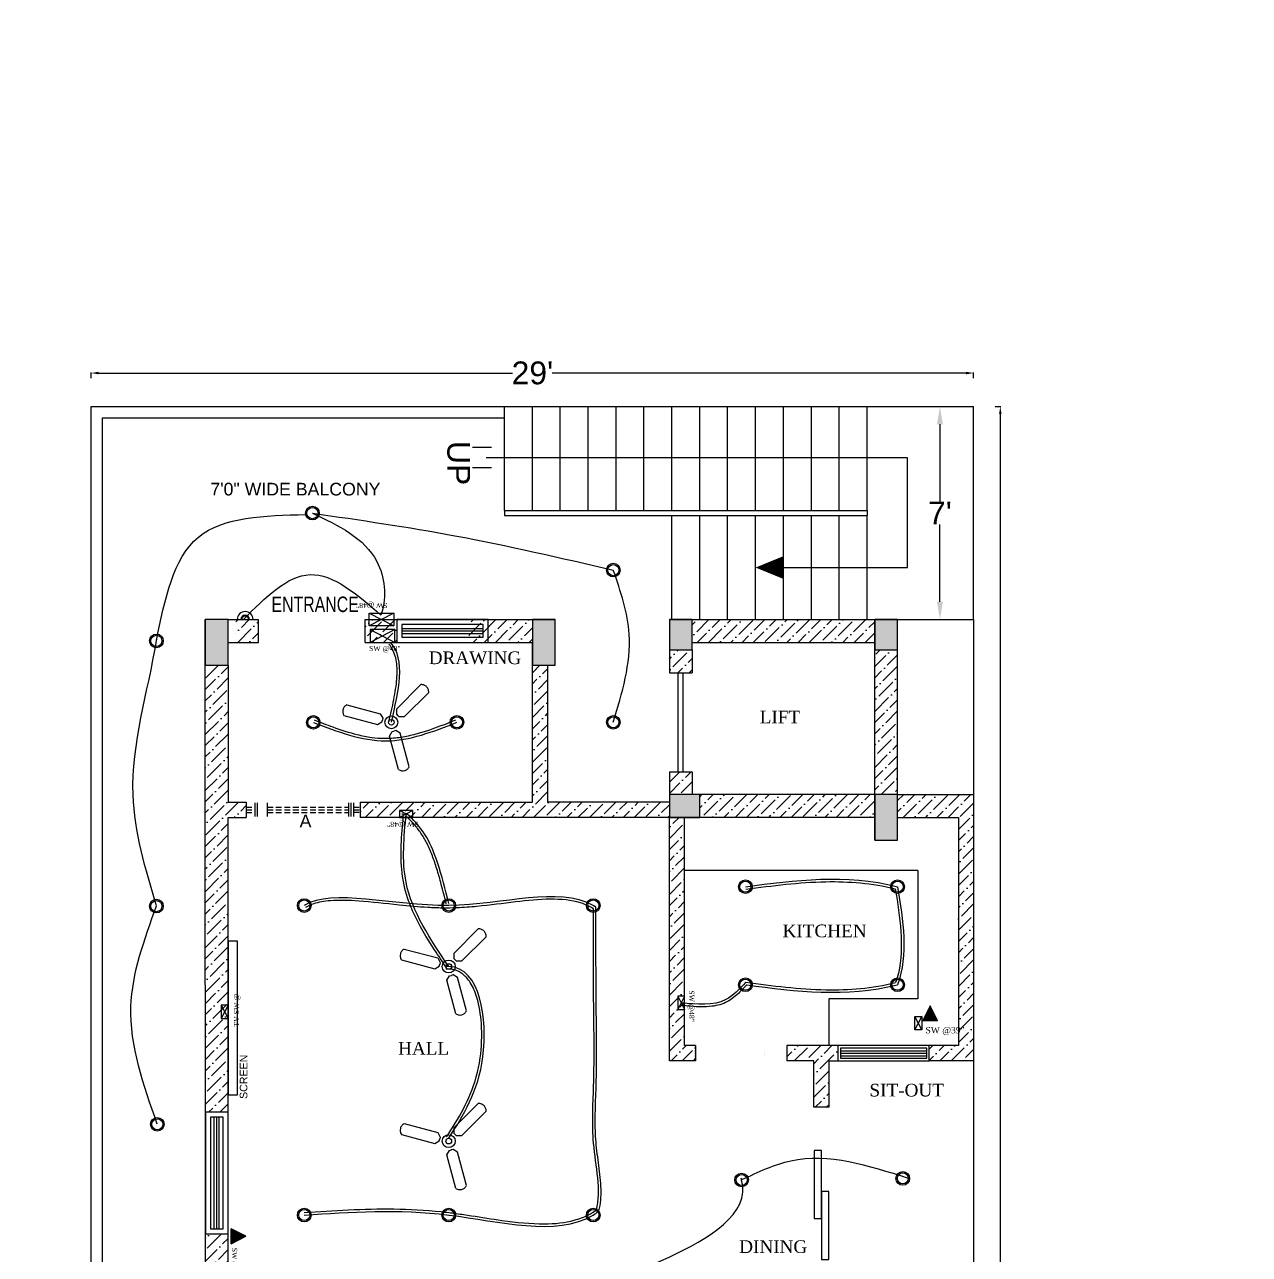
# Model space of a CAD drawing. Header units: inches. Extents: x 204954 to 440946, y -300749 to -143756.
# Drawn here: x 219263.4 to 219746.4, y -150533.5 to -150048.5 of the extents above; entities that cross this region are included whole.
import ezdxf

# ---------------------------------------------------------------- set-up
doc = ezdxf.new("R2010")
doc.units = ezdxf.units.IN
doc.header["$LTSCALE"] = 9
doc.header["$MEASUREMENT"] = 0
for name, pattern in [('ACAD_ISO02W100', [15, 12, -3]), ('ACAD_ISO07W100', [3, 0, -3]), ('HIDDEN', [0.375, 0.25, -0.125])]:
    doc.linetypes.add(name, pattern=pattern)
doc.layers.get('Defpoints').update_dxf_attribs({"lineweight": 0})
doc.layers.add('beam framing', color=91, linetype='Continuous')
doc.layers.add('ELECTRICAL', color=1, linetype='Continuous')
doc.layers.add('elec', color=1, linetype='Continuous', lineweight=15)
doc.layers.add('text', color=7, linetype='Continuous', lineweight=13)
doc.styles.add('hp-10', font='swisscl.ttf')
doc.styles.add('outer', font='arial.ttf', dxfattribs={"height": 24})
doc.styles.get("Standard").update_dxf_attribs({"font": 'arial.ttf'})
doc.dimstyles.get("Standard").update_dxf_attribs({"dimtxt": 0.18, "dimasz": 0.18, "dimexe": 0.18, "dimexo": 0.0625, "dimgap": 0.09, "dimtad": 0, "dimtih": 1, "dimtoh": 1, "dimdec": 4, "dimzin": 0, "dimdsep": 46, "dimtxsty": 'Standard', "dimcen": 0.09, "dimadec": 0, "dimazin": 0, "dimtfac": 1, "dimtdec": 4, "dimtofl": 0, "dimtmove": 0, "dimatfit": 3, "dimfxl": 1, "dimtolj": 1, "dimtzin": 0, "dimarcsym": 0})
pattern_1 = [(45, (-41741.4607, -126474.4424), (1.65728152, 6.0766989), [7.8125, -1.5625, 0, -1.5625])]
pattern_2 = [(45, (-41744.4426, -126474.4424), (1.65728152, 6.0766989), [7.8125, -1.5625, 0, -1.5625])]

# ---------------------------------------------------------------- blocks, each defined once
blk = doc.blocks.new('*D82')
at = {"color": 0, "lineweight": -2, "transparency": 16777216}
for p, q in [((219289.64, -150187.94), (219289.64, -150185.76)), ((219637.64, -150187.94), (219637.64, -150185.76))]:
    blk.add_line(p, q, dxfattribs=at)
at = {"color": 252, "lineweight": -2, "transparency": 16777216}
for p, q in [((219292.64, -150185.94), (219455.84, -150185.94)), ((219634.64, -150185.94), (219471.45, -150185.94))]:
    blk.add_line(p, q, dxfattribs=at)
at = {"color": 252, "transparency": 16777216}
for points in [[(219292.64, -150185.44), (219292.64, -150186.44), (219289.64, -150185.94)], [(219634.64, -150185.44), (219634.64, -150186.44), (219637.64, -150185.94)]]:
    blk.add_solid(points, dxfattribs=at)
at = {"layer": 'Defpoints', "color": 0, "transparency": 16777216}
for p in [(219637.64, -150185.94), (219289.64, -150199.13), (219637.64, -150199.13)]:
    blk.add_point(p, dxfattribs=at)
at = {"color": 0, "transparency": 16777216, "insert": (219463.64, -150185.94), "char_height": 9, "attachment_point": 5}
blk.add_mtext("\\A1;{\\C1;29'}", dxfattribs=at)
blk = doc.blocks.new('*D83')
at = {"color": 0, "lineweight": -2, "transparency": 16777216}
for p, q in [((219646.16, -150199.13), (219648.34, -150199.13)), ((219646.16, -150897.63), (219648.34, -150897.63))]:
    blk.add_line(p, q, dxfattribs=at)
at = {"color": 252, "lineweight": -2, "transparency": 16777216}
for p, q in [((219648.16, -150202.13), (219648.16, -150537.67)), ((219648.16, -150894.63), (219648.16, -150559.08))]:
    blk.add_line(p, q, dxfattribs=at)
at = {"color": 252, "transparency": 16777216}
for points in [[(219647.66, -150202.13), (219648.66, -150202.13), (219648.16, -150199.13)], [(219647.66, -150894.63), (219648.66, -150894.63), (219648.16, -150897.63)]]:
    blk.add_solid(points, dxfattribs=at)
at = {"layer": 'Defpoints', "color": 0, "transparency": 16777216}
for p in [(219637.64, -150199.13), (219637.64, -150897.63), (219648.16, -150897.63)]:
    blk.add_point(p, dxfattribs=at)
at = {"color": 0, "transparency": 16777216, "insert": (219648.16, -150548.38), "char_height": 9, "attachment_point": 5}
blk.add_mtext('\\A1;{\\C1;58\'-2{\\H1x;\\S1/2;}"}', dxfattribs=at)
blk = doc.blocks.new('*D81')
at = {"color": 0, "lineweight": -2, "transparency": 16777216}
for p, q in [((219623.92, -150199.13), (219624.53, -150199.13)), ((219623.92, -150283.13), (219624.53, -150283.13))]:
    blk.add_line(p, q, dxfattribs=at)
at = {"color": 252, "lineweight": -2, "transparency": 16777216}
for p, q in [((219624.35, -150206.13), (219624.35, -150236.54)), ((219624.35, -150276.13), (219624.35, -150245.72))]:
    blk.add_line(p, q, dxfattribs=at)
at = {"color": 252, "transparency": 16777216}
for points in [[(219623.19, -150206.13), (219625.52, -150206.13), (219624.35, -150199.13)], [(219623.19, -150276.13), (219625.52, -150276.13), (219624.35, -150283.13)]]:
    blk.add_solid(points, dxfattribs=at)
at = {"layer": 'Defpoints', "color": 0, "transparency": 16777216}
for p in [(219623.85, -150199.13), (219624.35, -150199.13), (219623.85, -150283.13)]:
    blk.add_point(p, dxfattribs=at)
at = {"color": 0, "transparency": 16777216, "insert": (219624.35, -150241.13), "char_height": 9, "attachment_point": 5}
blk.add_mtext("\\A1;{\\C1;7'}", dxfattribs=at)
blk = doc.blocks.new('Fan3')
at = {"layer": 'ELECTRICAL'}
for p, q in [((13.37, 17.04), (2.28, 5.95)), ((16.92, 13.49), (5.83, 2.4)), ((-20.14, 7.91), (-5, 3.85)), ((2.28, 5.95), (2.28, 3.62)), ((-21.44, 3.06), (-6.3, -1)), ((-6.3, -1), (-4.27, 0.17)), ((-5, 3.85), (-3.83, 1.83)), ((-4.27, 0.17), (-4.05, 1.02)), ((-3.83, 1.83), (-4.06, 0.97)), ((2.28, 3.62), (2.91, 2.99)), ((3.5, 2.4), (2.87, 3.03)), ((5.83, 2.4), (3.5, 2.4)), ((-0.84, -6.25), (0.33, -4.23)), ((0.33, -4.23), (1.19, -4)), ((1.99, -3.79), (1.14, -4.01)), ((4.01, -4.95), (1.99, -3.79)), ((8.07, -20.1), (4.01, -4.95)), ((3.22, -21.4), (-0.84, -6.25))]:
    blk.add_line(p, q, dxfattribs=at)
for radius in [2.92, 1.27]:
    blk.add_circle((0, 0), radius, dxfattribs=at)
for centre, radius, start, end in [((13.5, 13.34), 3.7, 68.4978, 91.9827), ((13.7, 13.85), 3.16, 45, 68.4978), ((13.73, 13.82), 3.16, 21.5022, 45), ((13.22, 13.62), 3.7, 358.0173, 21.5022), ((-18.84, 4.94), 3.16, 165, 188.4978), ((-18.83, 4.98), 3.16, 141.5022, 165), ((-18.4, 4.64), 3.7, 118.0173, 141.5022), ((-18.3, 5.02), 3.7, 188.4978, 211.9827), ((5.19, -18.26), 3.7, 238.0173, 261.5022), ((5.1, -18.8), 3.16, 261.5022, 285), ((5.14, -18.79), 3.16, 285, 308.4978), ((4.8, -18.36), 3.7, 308.4978, 331.9827)]:
    blk.add_arc(centre, radius, start, end, dxfattribs=at)

msp = doc.modelspace()

# ---------------------------------------------------------------- hatches: boundary and pattern name
for points in [[(219334.66, -150301.12759), (219343.66, -150301.12759), (219343.66, -150283.12759), (219334.66, -150283.12759)], [(219463.64186, -150301.12759), (219472.64186, -150301.12759), (219472.64186, -150283.12759), (219463.64186, -150283.12759)], [(219517.64186, -150295.12759), (219526.64186, -150295.12759), (219526.64186, -150283.12759), (219517.64186, -150283.12759)], [(219598.64186, -150295.12759), (219607.64186, -150295.12759), (219607.64186, -150283.12759), (219598.64186, -150283.12759)], [(219529.64186, -150361.12759), (219529.64186, -150352.12759), (219517.64186, -150352.12759), (219517.64186, -150361.12759)], [(219598.64186, -150370.12759), (219607.64186, -150370.12759), (219607.64186, -150352.12759), (219598.64186, -150352.12759)]]:
    msp.add_hatch(color=1).paths.add_polyline_path(points)
at = {"transparency": 33554457}
h = msp.add_hatch(dxfattribs=at)
h.set_pattern_fill('ANSI36', color=155, scale=25)
h.set_pattern_definition(pattern_1)
h.paths.add_polyline_path([(219355.64186, -150283.12759), (219346.64186, -150283.12759), (219346.64186, -150292.12759), (219355.64186, -150292.12759)])
h = msp.add_hatch(dxfattribs=at)
h.set_pattern_fill('ANSI36', color=155, scale=25)
h.set_pattern_definition(pattern_1)
h.paths.add_polyline_path([(219463.64186, -150283.12759), (219438.55394, -150283.12759), (219438.55394, -150292.12759), (219463.64186, -150292.12759)])
h.paths.add_polyline_path([(219469.64186, -150301.12759), (219463.64028, -150301.12759), (219463.64028, -150355.15827), (219395.75878, -150355.15827), (219395.76034, -150361.12759), (219476.60022, -150361.12759), (219476.60022, -150361.1171), (219516.23051, -150361.12759), (219517.64186, -150361.12759), (219517.64186, -150355.12759), (219469.64186, -150355.12759)])
h = msp.add_hatch(dxfattribs=at)
h.set_pattern_fill('ANSI36', color=155, scale=25)
h.set_pattern_definition(pattern_1)
h.paths.add_polyline_path([(219397.64186, -150287.62759), (219397.64186, -150292.12759), (219410.18227, -150292.12759), (219410.18227, -150283.12759), (219397.64186, -150283.12759)])
h = msp.add_hatch(dxfattribs=at)
h.set_pattern_fill('ANSI36', color=155, scale=25)
h.set_pattern_definition(pattern_1)
h.paths.add_polyline_path([(219526.64186, -150283.12759), (219526.64186, -150292.12759), (219598.64186, -150292.12759), (219598.64186, -150283.12759)])
h.paths.add_polyline_path([(219598.64186, -150352.12759), (219607.64186, -150352.12759), (219607.64186, -150295.12759), (219598.64186, -150295.12759)])
h = msp.add_hatch(dxfattribs=at)
h.set_pattern_fill('ANSI36', color=155, scale=25)
h.set_pattern_definition(pattern_1)
h.paths.add_polyline_path([(219517.64186, -150304.12759), (219526.64186, -150304.12759), (219526.64186, -150295.12759), (219517.64186, -150295.12759)])
h.paths.add_polyline_path([(219526.64186, -150343.12759), (219517.64186, -150343.12759), (219517.64186, -150352.12759), (219526.64186, -150352.12759)])
h = msp.add_hatch(dxfattribs=at)
h.set_pattern_fill('ANSI36', color=155, scale=25)
h.set_pattern_definition(pattern_2)
h.paths.add_polyline_path([(219343.66, -150301.12759), (219334.66, -150301.12759), (219334.66, -150310.12759), (219334.66927, -150477.37987), (219343.6743, -150477.37987), (219343.67438, -150470.55655), (219343.67337, -150470.55655), (219343.67337, -150409.92029), (219343.67574, -150361.15827), (219350.77849, -150361.15827), (219350.77692, -150355.15827), (219343.67417, -150355.15827)])
h = msp.add_hatch(dxfattribs=at)
h.set_pattern_fill('ANSI36', color=155, scale=25)
h.set_pattern_definition(pattern_1)
h.paths.add_polyline_path([(219529.64186, -150352.12759), (219529.64186, -150361.12759), (219598.64186, -150361.12759), (219598.64186, -150352.12759)])
h.paths.add_polyline_path([(219631.64186, -150361.12759), (219631.64186, -150451.12759), (219620.14902, -150451.12759), (219620.14902, -150457.12759), (219637.64186, -150457.12759), (219637.64186, -150352.12759), (219607.64186, -150352.12759), (219607.64186, -150361.12759)])
h = msp.add_hatch(dxfattribs=at)
h.set_pattern_fill('ANSI36', color=155, scale=25)
h.set_pattern_definition(pattern_1)
h.paths.add_polyline_path([(219523.64186, -150361.12759), (219517.64186, -150361.12759), (219517.64186, -150451.12759), (219523.64186, -150451.12759)])
at = {"linetype": 'ACAD_ISO02W100'}
h = msp.add_hatch(dxfattribs=at)
h.set_pattern_fill('ANSI31', color=1, scale=1.94706, style=0)
h.set_pattern_definition([(45, (219617.55556, -150441.34755), (-0.1720974, 0.1720974), [])])
h.paths.add_polyline_path([(219623.39674, -150441.34755), (219620.47615, -150435.50637), (219617.55556, -150441.34755)])
at = {"transparency": 33554457}
h = msp.add_hatch(dxfattribs=at)
h.set_pattern_fill('ANSI36', color=155, scale=25)
h.set_pattern_definition(pattern_1)
h.paths.add_polyline_path([(219528.0257, -150451.12759), (219517.64186, -150451.12759), (219517.64186, -150457.12759), (219528.0257, -150457.12759)])
h = msp.add_hatch(dxfattribs=at)
h.set_pattern_fill('ANSI36', color=155, scale=25)
h.set_pattern_definition(pattern_1)
h.paths.add_polyline_path([(219580.64186, -150457.12759), (219584.14902, -150457.12759), (219584.14902, -150451.12759), (219564.0257, -150451.12759), (219564.0257, -150457.12759), (219574.64186, -150457.12759), (219574.64186, -150475.43401), (219580.64186, -150475.43401)])
h = msp.add_hatch(dxfattribs=at)
h.set_pattern_fill('ANSI36', color=155, scale=25)
h.set_pattern_definition(pattern_2)
h.paths.add_polyline_path([(219343.6737, -150525.37987), (219334.67194, -150525.37987), (219334.67337, -150551.32941), (219343.67337, -150551.32941)])
at = {"linetype": 'ACAD_ISO02W100'}
h = msp.add_hatch(dxfattribs=at)
h.set_pattern_fill('ANSI31', color=1, scale=1.94706, angle=270, style=0)
h.set_pattern_definition([(315, (219344.83446, -150523.38043), (0.1720974, 0.1720974), [])])
h.paths.add_polyline_path([(219344.83446, -150529.22161), (219350.67564, -150526.30102), (219344.83446, -150523.38043)])

# ---------------------------------------------------------------- linework, layer by layer
at = {"color": 251}
for p, q in [((219289.64186, -150199.12759), (219637.64186, -150199.12759)), ((219289.64186, -150897.62759), (219289.64186, -150199.12759)), ((219637.64186, -150283.12759), (219637.64186, -150199.12759)), ((219294.14186, -150203.62759), (219452.64186, -150203.62759)), ((219294.14186, -150551.32941), (219294.14186, -150203.62759)), ((219334.66, -150310.12759), (219334.66, -150283.12759)), ((219343.66, -150283.12759), (219355.64186, -150283.12798)), ((219355.64186, -150292.12759), (219355.64186, -150283.12759)), ((219397.64186, -150283.12759), (219472.64186, -150283.12759)), ((219397.64186, -150292.12759), (219397.64186, -150283.12759)), ((219517.64186, -150283.12759), (219637.64186, -150283.12759)), ((219598.64186, -150370.12759), (219598.64186, -150283.12759)), ((219607.64186, -150370.12759), (219607.64186, -150283.12759)), ((219637.64186, -150283.12759), (219637.64186, -150897.62759)), ((219343.66, -150292.12759), (219355.64186, -150292.12759)), ((219397.64186, -150292.12759), (219463.64186, -150292.12759)), ((219463.64028, -150355.15827), (219463.64028, -150292.12759)), ((219526.64186, -150292.12759), (219598.64186, -150292.12759)), ((219517.64186, -150295.12759), (219517.64186, -150304.12759)), ((219526.64186, -150295.12759), (219526.64186, -150304.12759)), ((219343.66, -150301.12759), (219343.67417, -150355.15827)), ((219469.64186, -150301.12759), (219469.64186, -150355.12759)), ((219517.64186, -150304.12759), (219526.64186, -150304.12759)), ((219334.67337, -150551.32941), (219334.66, -150310.12759)), ((219517.64186, -150343.12759), (219517.64186, -150352.12759)), ((219517.64186, -150343.12759), (219526.64186, -150343.12759)), ((219526.64186, -150343.12759), (219526.64186, -150352.12759)), ((219343.67417, -150355.15827), (219350.77692, -150355.15827)), ((219350.77692, -150355.15641), (219350.77849, -150361.15827)), ((219395.75877, -150355.1454), (219395.76034, -150361.12759)), ((219395.75878, -150355.15827), (219463.64028, -150355.15827)), ((219517.64186, -150355.12759), (219469.64186, -150355.12759)), ((219598.64186, -150352.12759), (219517.64186, -150352.12759)), ((219607.64186, -150352.12759), (219637.64186, -150352.12759)), ((219343.67336, -150552.62759), (219343.67574, -150361.15827)), ((219343.67574, -150361.15827), (219350.77849, -150361.15827)), ((219517.64186, -150361.12759), (219395.76034, -150361.12759)), ((219598.64186, -150361.12759), (219517.64186, -150361.12759)), ((219517.64186, -150457.12759), (219517.64186, -150361.12759)), ((219517.64186, -150361.15827), (219519.52287, -150361.15827)), ((219523.64186, -150451.12759), (219523.64186, -150361.12759)), ((219607.64186, -150361.12759), (219631.64186, -150361.12759)), ((219631.64186, -150361.12759), (219631.64186, -150451.12759)), ((219615.64186, -150382.12759), (219523.64186, -150382.12759)), ((219615.64186, -150382.12759), (219615.64186, -150432.72997)), ((219615.64186, -150432.72997), (219580.47751, -150432.72997)), ((219580.47751, -150432.72997), (219580.47751, -150451.12759)), ((219528.0257, -150451.12759), (219523.64186, -150451.12759)), ((219528.0257, -150451.12759), (219528.0257, -150457.12759)), ((219584.14902, -150451.12759), (219564.0257, -150451.12759)), ((219564.0257, -150451.12759), (219564.0257, -150457.12759)), ((219631.64186, -150451.12759), (219620.14902, -150451.12759)), ((219528.0257, -150457.12759), (219517.64186, -150457.12759)), ((219574.64186, -150457.12759), (219564.0257, -150457.12759)), ((219574.64186, -150475.43401), (219574.64186, -150457.12759)), ((219580.64186, -150475.43401), (219580.64186, -150457.12759)), ((219580.64186, -150457.12759), (219584.14902, -150457.12759)), ((219637.64186, -150457.12759), (219620.14902, -150457.12759)), ((219580.64186, -150475.43401), (219574.64186, -150475.43401))]:
    msp.add_line(p, q, dxfattribs=at)
at = {"color": 43}
for p, q in [((219452.64186, -150240.12759), (219452.64186, -150199.12759)), ((219463.64186, -150240.12759), (219463.64186, -150199.12759)), ((219474.64186, -150240.12759), (219474.64186, -150199.12759)), ((219485.64186, -150240.12759), (219485.64186, -150199.12759)), ((219496.64186, -150240.12759), (219496.64186, -150199.12759)), ((219507.64186, -150240.12759), (219507.64186, -150199.12759)), ((219518.64186, -150240.12759), (219518.64186, -150199.12759)), ((219529.64186, -150240.12759), (219529.64186, -150199.12759)), ((219540.64186, -150240.12759), (219540.64186, -150199.12759)), ((219551.64186, -150240.12759), (219551.64186, -150199.12759)), ((219562.64186, -150240.12759), (219562.64186, -150199.12759)), ((219573.64186, -150240.12759), (219573.64186, -150199.12759)), ((219584.64186, -150240.12759), (219584.64186, -150199.12759)), ((219595.64186, -150240.12759), (219595.64186, -150199.12759)), ((219452.64186, -150240.12759), (219595.64186, -150240.12759)), ((219452.64186, -150240.12759), (219452.64186, -150242.12759)), ((219595.64186, -150240.12759), (219595.64186, -150242.12759)), ((219452.64186, -150242.12759), (219595.64186, -150242.12759)), ((219518.64186, -150283.12759), (219518.64186, -150242.12759)), ((219529.64186, -150283.12759), (219529.64186, -150242.12759)), ((219540.64186, -150283.12759), (219540.64186, -150242.12759)), ((219551.64186, -150283.12759), (219551.64186, -150242.12759)), ((219562.64186, -150283.12759), (219562.64186, -150242.12759)), ((219573.64186, -150283.12759), (219573.64186, -150242.12759)), ((219584.64186, -150283.12759), (219584.64186, -150242.12759)), ((219595.64186, -150283.12759), (219595.64186, -150242.12759))]:
    msp.add_line(p, q, dxfattribs=at)
at = {"color": 32}
for p, q in [((219447.57644, -150215.3114), (219440.07081, -150215.3114)), ((219447.57644, -150223.30392), (219440.07081, -150223.30392))]:
    msp.add_line(p, q, dxfattribs=at)
at = {"color": 1}
for p, q in [((219345.07472, -150283.12701), (219355.20219, -150283.12895)), ((219409.03354, -150280.59232), (219399.26815, -150285.66286)), ((219399.26815, -150280.59232), (219409.03354, -150285.66286)), ((219399.64609, -150287.05706), (219409.41148, -150292.12759)), ((219409.41148, -150287.05706), (219399.64609, -150292.12759)), ((219416.47751, -150361.12759), (219411.24241, -150358.41871)), ((219416.47751, -150358.41871), (219411.24241, -150361.12759)), ((219523.68639, -150431.64523), (219520.97751, -150436.88033)), ((219520.97751, -150431.64523), (219523.68639, -150436.88033)), ((219343.67337, -150435.14523), (219340.96449, -150440.38033)), ((219340.96449, -150435.14523), (219343.67337, -150440.38033)), ((219617.18639, -150444.88033), (219614.47751, -150439.64523)), ((219614.47751, -150444.88033), (219617.18639, -150439.64523))]:
    msp.add_line(p, q, dxfattribs=at)
at = {"color": 4}
for p, q in [((219412.18227, -150286.62759), (219444.18227, -150286.62759)), ((219412.18227, -150287.62759), (219444.18227, -150287.62759)), ((219412.18227, -150288.62759), (219444.18227, -150288.62759)), ((219521.14186, -150343.12759), (219521.14186, -150304.12759)), ((219523.14186, -150343.12759), (219523.14186, -150304.12759)), ((219585.14902, -150453.12759), (219619.14902, -150453.12759)), ((219585.14902, -150454.12759), (219619.14902, -150454.12759)), ((219585.14902, -150455.12759), (219619.14902, -150455.12759)), ((219338.17337, -150523.37987), (219338.17337, -150479.37987)), ((219339.17337, -150523.37987), (219339.17337, -150479.37987)), ((219340.17337, -150523.37987), (219340.17337, -150479.37987))]:
    msp.add_line(p, q, dxfattribs=at)
at = {"color": 35}
for p, q in [((219354.12349, -150355.35691), (219354.12349, -150360.83417)), ((219355.12349, -150355.35691), (219355.12349, -150360.83417)), ((219359.10534, -150355.35691), (219359.10534, -150360.83417)), ((219391.07593, -150355.35691), (219391.07593, -150360.83417)), ((219392.07593, -150355.35691), (219392.07593, -150360.83417)), ((219393.07593, -150355.35691), (219393.07593, -150360.83417))]:
    msp.add_line(p, q, dxfattribs=at)
at = {"color": 213, "linetype": 'HIDDEN'}
for p, q in [((219350.77744, -150357.15734), (219354.12349, -150357.15646)), ((219350.7777, -150358.15734), (219354.12349, -150358.15646)), ((219350.77797, -150359.15734), (219354.12349, -150359.15646)), ((219359.10534, -150357.15594), (219391.07593, -150357.14755)), ((219359.10534, -150358.15594), (219391.07593, -150358.14755)), ((219359.10534, -150359.15594), (219391.07593, -150359.14755)), ((219393.07593, -150357.14703), (219395.7593, -150357.14633)), ((219393.07593, -150358.14703), (219395.75956, -150358.14633)), ((219393.07593, -150359.14703), (219395.75982, -150359.14633))]:
    msp.add_line(p, q, dxfattribs=at)
at = {"color": 1, "linetype": 'ACAD_ISO02W100'}
for p, q in [((219620.47615, -150435.50637), (219617.55556, -150441.34755)), ((219623.39674, -150441.34755), (219620.47615, -150435.50637)), ((219623.39674, -150441.34755), (219617.55556, -150441.34755)), ((219350.62933, -150526.3014), (219344.78815, -150523.38081)), ((219344.83446, -150529.22161), (219344.83446, -150523.38043)), ((219344.83446, -150529.22161), (219350.67564, -150526.30102))]:
    msp.add_line(p, q, dxfattribs=at)
at = {"color": 105, "linetype": 'ACAD_ISO07W100'}
for p, q in [((219528.0257, -150453.12759), (219564.0257, -150453.12759)), ((219528.0257, -150454.12759), (219564.0257, -150454.12759)), ((219528.0257, -150455.12759), (219564.0257, -150455.12759))]:
    msp.add_line(p, q, dxfattribs=at)
at = {"color": 205}
msp.add_lwpolyline([(219562.64186, -150262.62759), (219611.54611, -150262.62759), (219611.54611, -150219.30766), (219445.42448, -150219.30766)], dxfattribs=at)
at = {"color": 32}
msp.add_lwpolyline([(219562.64186, -150262.62759, 9, 0, 0), (219551.64186, -150262.62759, 0, 0, 0)], format="xyseb", dxfattribs=at)
at = {"color": 1}
for points in [[(219334.66, -150301.12759), (219343.66, -150301.12759), (219343.66, -150283.12759), (219334.66, -150283.12759)], [(219409.03354, -150285.66286), (219399.26815, -150285.66286), (219399.26815, -150280.59232), (219409.03354, -150280.59232)], [(219463.64186, -150301.12759), (219472.64186, -150301.12759), (219472.64186, -150283.12759), (219463.64186, -150283.12759)], [(219517.64186, -150295.12759), (219526.64186, -150295.12759), (219526.64186, -150283.12759), (219517.64186, -150283.12759)], [(219598.64186, -150295.12759), (219607.64186, -150295.12759), (219607.64186, -150283.12759), (219598.64186, -150283.12759)], [(219399.64609, -150292.12759), (219409.41148, -150292.12759), (219409.41148, -150287.05706), (219399.64609, -150287.05706)], [(219529.64186, -150361.12759), (219529.64186, -150352.12759), (219517.64186, -150352.12759), (219517.64186, -150361.12759)], [(219598.64186, -150370.12759), (219607.64186, -150370.12759), (219607.64186, -150352.12759), (219598.64186, -150352.12759)], [(219416.47751, -150361.12759), (219416.47751, -150358.41871), (219411.24241, -150358.41871), (219411.24241, -150361.12759)], [(219523.68639, -150431.64523), (219520.97751, -150431.64523), (219520.97751, -150436.88033), (219523.68639, -150436.88033)], [(219343.67337, -150435.14523), (219340.96449, -150435.14523), (219340.96449, -150440.38033), (219343.67337, -150440.38033)], [(219617.18639, -150444.88033), (219614.47751, -150444.88033), (219614.47751, -150439.64523), (219617.18639, -150439.64523)]]:
    msp.add_lwpolyline(points, close=True, dxfattribs=at)
at = {"color": 5}
for points in [[(219410.18227, -150292.12759), (219446.18227, -150292.12759), (219446.18227, -150283.12759), (219410.18227, -150283.12759)], [(219412.18227, -150290.12759), (219444.18227, -150290.12759), (219444.18227, -150285.12759), (219412.18227, -150285.12759)], [(219584.14902, -150457.12759), (219620.14902, -150457.12759), (219620.14902, -150451.12759), (219584.14902, -150451.12759)], [(219585.14902, -150456.12759), (219619.14902, -150456.12759), (219619.14902, -150452.12759), (219585.14902, -150452.12759)], [(219334.67337, -150525.37987), (219343.67337, -150525.37987), (219343.67337, -150477.37987), (219334.67337, -150477.37987)], [(219336.67337, -150523.37987), (219341.67337, -150523.37987), (219341.67337, -150479.37987), (219336.67337, -150479.37987)]]:
    msp.add_lwpolyline(points, close=True, dxfattribs=at)
at = {"color": 2}
msp.add_lwpolyline([(219347.31174, -150409.92029), (219343.67337, -150409.92029), (219343.67337, -150470.55655), (219347.31174, -150470.55655)], close=True, dxfattribs=at)
at = {"color": 6}
for points in [[(219574.73006, -150519.26347), (219577.64186, -150519.26347), (219577.64186, -150492.44565), (219574.73006, -150492.44565)], [(219577.64186, -150535.43401), (219580.55366, -150535.43401), (219580.55366, -150508.61618), (219577.64186, -150508.61618)]]:
    msp.add_lwpolyline(points, close=True, dxfattribs=at)
at = {"color": 1}
for centre, radius in [((219376.89199, -150241.16324), 2.69329), ((219376.89199, -150241.16324), 2.19329), ((219495.55777, -150263.65585), 2.69329), ((219495.55777, -150263.65585), 2.19329), ((219315.36946, -150291.54289), 2.69329), ((219315.36946, -150291.54289), 2.19329), ((219377.25425, -150323.66391), 2.69329), ((219377.25425, -150323.66391), 2.19329), ((219433.86799, -150323.65342), 2.69329), ((219433.86799, -150323.65342), 2.19329), ((219495.55777, -150323.65342), 2.69329), ((219495.55777, -150323.65342), 2.19329), ((219547.64186, -150388.46826), 2.69329), ((219607.64186, -150388.46826), 2.69329), ((219547.64186, -150388.46826), 2.19329), ((219607.64186, -150388.46826), 2.19329), ((219315.36946, -150396.13314), 2.69329), ((219315.36946, -150396.13314), 2.19329), ((219373.67337, -150395.88979), 2.69329), ((219373.67337, -150395.88979), 2.19329), ((219430.65762, -150395.88979), 2.69329), ((219430.65762, -150395.88979), 2.19329), ((219487.64186, -150395.88979), 2.69329), ((219487.64186, -150395.88979), 2.19329), ((219547.64186, -150427.12759), 2.69329), ((219607.64186, -150427.12759), 2.69329), ((219547.64186, -150427.12759), 2.19329), ((219607.64186, -150427.12759), 2.19329), ((219315.73176, -150482.16502), 2.69329), ((219315.73176, -150482.16502), 2.19329), ((219546.14186, -150504.10943), 2.69329), ((219546.14186, -150504.10943), 2.19329), ((219609.70897, -150503.4763), 2.69329), ((219609.70897, -150503.4763), 2.19329), ((219373.67337, -150517.93935), 2.69329), ((219373.67337, -150517.93935), 2.19329), ((219430.65762, -150517.93935), 2.69329), ((219430.65762, -150517.93935), 2.19329), ((219487.64186, -150517.93935), 2.69329), ((219487.64186, -150517.93935), 2.19329)]:
    msp.add_circle(centre, radius, dxfattribs=at)
for radius in [3.12939, 1.73855, 1.39084]:
    msp.add_arc((219350.39139, -150283.12743), radius, 0, 180, dxfattribs=at)
at = {"color": 3}
for points in [[(219315.36946, -150291.54289), (219331.94569, -150250.62114), (219374.25642, -150241.71784)], [(219376.89199, -150241.16324), (219402.30408, -150260.28125), (219404.15085, -150280.59232), (219403.88507, -150281.34707)], [(219376.89199, -150241.16324), (219433.01428, -150250.08908), (219495.55777, -150263.65585)], [(219495.55777, -150323.65342), (219501.81203, -150288.95032), (219495.55777, -150263.65585)], [(219349.65093, -150283.12778), (219375.99894, -150265.41191), (219403.88507, -150281.34707)], [(219315.42414, -150396.07473), (219306.17793, -150352.23248), (219315.36946, -150291.54289), (219315.49369, -150290.77078)], [(219377.25425, -150323.66391), (219405.82614, -150330.9666), (219433.86799, -150323.65342)], [(219430.65762, -150419.93424), (219413.82619, -150386.68733), (219413.85996, -150359.77315)], [(219430.65762, -150395.04718), (219426.21568, -150378.96666), (219414.78047, -150360.24946), (219413.85996, -150359.77315), (219413.64768, -150359.82755)], [(219315.73176, -150482.16502), (219305.33607, -150435.76963), (219315.42414, -150396.07473)], [(219430.65762, -150487.68524), (219444.11347, -150455.61095), (219430.65762, -150419.93424), (219429.5486, -150419.93424)], [(219547.77228, -150426.13613), (219539.8676, -150432.9929), (219522.32509, -150434.26222)], [(219611.90226, -150503.4763), (219565.54732, -150496.64439), (219546.14186, -150504.10943)], [(219453.35996, -150552.62759), (219517.57271, -150534.48745), (219546.14186, -150504.10943), (219545.9378, -150503.41818)]]:
    msp.add_spline(points, degree=3, dxfattribs=at)
for points, knots in [([(219407.0538, -150323.41511), (219407.22557, -150322.68097), (219407.39719, -150321.94751), (219407.90588, -150319.75265), (219408.23681, -150318.29675), (219409.1598, -150313.97965), (219409.68174, -150311.16864), (219410.28718, -150305.97793), (219410.39088, -150303.584), (219410.035, -150299.20914), (219409.57646, -150297.23224), (219408.29406, -150294.5207), (219407.70737, -150293.61274), (219406.98097, -150292.78899)], [0, 0, 0, 0, 1.804575111, 1.804575111, 5.413725334, 5.413725334, 12.632025779, 12.632025779, 19.482197452, 19.482197452, 26.332369125, 26.332369125, 30.284789971, 30.284789971, 30.284789971, 30.284789971]), ([(219377.61404, -150322.73088), (219380.06118, -150323.67451), (219382.50144, -150324.6154), (219388.14157, -150326.64517), (219391.33583, -150327.6855), (219396.44003, -150328.94761), (219398.36055, -150329.33048), (219401.91234, -150329.81117), (219403.54541, -150329.94213), (219407.1362, -150329.9899), (219409.09922, -150329.85159), (219413.04322, -150329.30771), (219415.02193, -150328.9028), (219422.46451, -150327.01294), (219427.96777, -150324.87542), (219433.50548, -150322.72144)], [0, 0, 0, 0, 7.575009885, 7.575009885, 17.56242665, 17.56242665, 23.618901398, 23.618901398, 28.803060369, 28.803060369, 35.049524175, 35.049524175, 41.295987981, 41.295987981, 58.470153694, 58.470153694, 58.470153694, 58.470153694]), ([(219429.82969, -150420.49508), (219428.22812, -150418.1308), (219426.6232, -150415.76167), (219421.95764, -150408.60076), (219419.04518, -150403.7558), (219415.82517, -150396.66362), (219414.99405, -150394.56759), (219413.73509, -150390.69333), (219413.26114, -150388.92789), (219412.16514, -150383.54518), (219411.88106, -150379.86703), (219411.83514, -150372.42715), (219412.07286, -150368.66339), (219412.53717, -150363.15636), (219412.70092, -150361.41631), (219412.86435, -150359.67947)], [0, 0, 0, 0, 8.239002843, 8.239002843, 24.717008528, 24.717008528, 31.486600473, 31.486600473, 37.00597751, 37.00597751, 48.044731583, 48.044731583, 59.083485656, 59.083485656, 64.178844668, 64.178844668, 64.178844668, 64.178844668]), ([(219429.68697, -150395.28769), (219429.04594, -150392.70054), (219428.40628, -150390.11916), (219427.16608, -150385.47323), (219426.57859, -150383.39791), (219425.40359, -150379.64558), (219424.83412, -150377.95738), (219423.5758, -150374.6611), (219422.88414, -150373.05149), (219421.77259, -150370.85344), (219421.43689, -150370.22891), (219420.37317, -150368.37687), (219419.58861, -150367.17096), (219418.40079, -150365.58538), (219418.08216, -150365.17931), (219417.08841, -150363.9722), (219416.37546, -150363.18222), (219415.4095, -150362.21148), (219415.2107, -150362.01641), (219414.87659, -150361.69639), (219414.74349, -150361.57087), (219414.50758, -150361.35184), (219414.40549, -150361.25816), (219414.23995, -150361.10802), (219414.1771, -150361.05142), (219414.02011, -150360.91105), (219413.94074, -150360.84231), (219413.88393, -150360.79924)], [0, 0, 0, 0, 7.9253943, 7.9253943, 14.451286997, 14.451286997, 19.946047906, 19.946047906, 25.440808815, 25.440808815, 27.655906059, 27.655906059, 32.086100548, 32.086100548, 33.629723016, 33.629723016, 36.716967952, 36.716967952, 37.498225141, 37.498225141, 38.005193469, 38.005193469, 38.385802689, 38.385802689, 38.616690713, 38.616690713, 38.959321918, 38.959321918, 38.959321918, 38.959321918]), ([(219487.64186, -150395.88979), (219489.1877, -150396.79029), (219474.56046, -150387.71723), (219432.2758, -150403.23975), (219384.65121, -150388.9466), (219373.67337, -150395.88979)], [232.880766761, 232.880766761, 232.880766761, 232.880766761, 236.018032363, 293.002273153, 349.986513942, 349.986513942, 349.986513942, 349.986513942]), ([(219547.77228, -150389.45972), (219558.30719, -150388.07387), (219568.80424, -150386.69505), (219588.41175, -150386.34212), (219597.48734, -150387.03036), (219606.75982, -150389.28079)], [0, 0, 0, 0, 30.963856499, 30.963856499, 57.190689276, 57.190689276, 57.190689276, 57.190689276]), ([(219606.75982, -150389.28079), (219607.67381, -150394.95939), (219608.56355, -150400.60742), (219609.33708, -150411.80383), (219609.18051, -150417.33585), (219607.66031, -150423.8256), (219607.3046, -150425.06467), (219606.88013, -150426.28578)], [0.62827221, 0.62827221, 0.62827221, 0.62827221, 17.009966878, 17.009966878, 34.019933756, 34.019933756, 38.101870894, 38.101870894, 38.101870894, 38.101870894]), ([(219487.21131, -150396.7945), (219488.31183, -150397.39916), (219487.22762, -150396.76479), (219484.97718, -150395.68331), (219483.81072, -150395.23343), (219478.98308, -150393.75332), (219474.98911, -150393.36121), (219466.37626, -150393.43724), (219461.76161, -150393.90491), (219452.07232, -150395.07421), (219446.99762, -150395.7751), (219439.15579, -150396.51557), (219436.50849, -150396.71041), (219431.94795, -150396.88579), (219430.04854, -150396.90983), (219426.23933, -150396.85566), (219424.32942, -150396.78126), (219418.60949, -150396.45603), (219414.80914, -150396.10323), (219405.55882, -150395.14909), (219400.20823, -150394.51084), (219391.16139, -150393.84327), (219387.33764, -150393.73227), (219381.52837, -150394.19636), (219379.32932, -150394.58877), (219376.23608, -150395.63411), (219375.1638, -150396.13037), (219374.20791, -150396.73494)], [232.880766761, 232.880766761, 232.880766761, 232.880766761, 237.479741105, 237.479741105, 242.078715449, 242.078715449, 255.866407334, 255.866407334, 269.65409922, 269.65409922, 283.441791105, 283.441791105, 290.310497579, 290.310497579, 295.136248932, 295.136248932, 299.962000286, 299.962000286, 309.613502993, 309.613502993, 323.976280249, 323.976280249, 335.977666194, 335.977666194, 344.627186254, 344.627186254, 349.986513942, 349.986513942, 349.986513942, 349.986513942]), ([(219487.63712, -150397.0202), (219487.59331, -150407.45917), (219487.49357, -150431.22894), (219488.16976, -150462.67897), (219486.41785, -150490.63248), (219490.85106, -150508.21715), (219488.75229, -150516.04793)], [0, 0, 0, 0, 34.751616761, 71.398635641, 93.744388493, 120.181463798, 120.181463798, 120.181463798, 120.181463798]), ([(219488.53733, -150396.40252), (219488.61227, -150402.94279), (219488.5827, -150409.99002), (219488.58852, -150422.19983), (219488.60948, -150427.35788), (219488.70817, -150437.69346), (219488.77913, -150442.87152), (219488.82907, -150450.71683), (219488.83591, -150453.38959), (219488.81365, -150458.49831), (219488.78756, -150460.93499), (219488.70449, -150465.15113), (219488.65643, -150466.93414), (219488.53711, -150470.48729), (219488.469, -150472.25768), (219488.29661, -150477.56743), (219488.22446, -150481.10518), (219488.39574, -150486.18541), (219488.47987, -150487.69046), (219488.86575, -150492.24048), (219489.31546, -150495.35288), (219490.13191, -150501.57479), (219490.49838, -150504.68186), (219490.65192, -150510.65392), (219490.45462, -150513.5264), (219489.73485, -150516.2443)], [0, 0, 0, 0, 21.172886617, 21.172886617, 36.640347682, 36.640347682, 52.107808748, 52.107808748, 60.109265765, 60.109265765, 67.427336436, 67.427336436, 72.800653614, 72.800653614, 78.173970792, 78.173970792, 88.920605148, 88.920605148, 93.410736473, 93.410736473, 102.390999122, 102.390999122, 111.37126177, 111.37126177, 120.114406865, 120.114406865, 120.114406865, 120.114406865]), ([(219429.81283, -150487.15014), (219430.96438, -150485.33212), (219432.11216, -150483.51995), (219435.45231, -150477.99824), (219437.54084, -150474.20443), (219440.97202, -150465.83438), (219442.31652, -150461.25785), (219443.64612, -150451.748), (219443.84097, -150447.01609), (219443.26616, -150438.82263), (219442.68876, -150435.30282), (219441.05598, -150429.94347), (219440.17106, -150427.90805), (219438.26205, -150424.93138), (219437.32104, -150423.84636), (219435.21351, -150422.16243), (219434.0493, -150421.56038), (219432.31578, -150421.11814), (219431.87621, -150421.03829), (219431.16624, -150420.96111), (219430.90782, -150420.94287), (219430.30548, -150420.92331), (219429.94244, -150420.9284), (219429.56369, -150420.93412)], [0, 0, 0, 0, 6.867085026, 6.867085026, 20.601255078, 20.601255078, 34.33542513, 34.33542513, 45.427458693, 45.427458693, 54.201953983, 54.201953983, 60.61227032, 60.61227032, 65.518571776, 65.518571776, 70.424873231, 70.424873231, 72.0133396, 72.0133396, 72.893390683, 72.893390683, 74.021366183, 74.021366183, 74.021366183, 74.021366183]), ([(219548.15325, -150427.19486), (219547.94095, -150427.42291), (219547.72797, -150427.65112), (219546.84959, -150428.58573), (219546.1758, -150429.28737), (219544.67683, -150430.74667), (219543.84483, -150431.49517), (219542.19683, -150432.76919), (219541.39048, -150433.31074), (219539.58093, -150434.28501), (219538.57623, -150434.68571), (219536.51068, -150435.29236), (219535.44782, -150435.49999), (219531.70242, -150435.96611), (219528.91578, -150435.86153), (219524.81402, -150435.52414), (219523.51495, -150435.39016), (219522.22256, -150435.25695)], [0.494055955, 0.494055955, 0.494055955, 0.494055955, 1.388006121, 1.388006121, 4.164018363, 4.164018363, 7.390068221, 7.390068221, 10.231540388, 10.231540388, 13.419548288, 13.419548288, 16.607556188, 16.607556188, 24.440034757, 24.440034757, 28.052557345, 28.052557345, 28.052557345, 28.052557345]), ([(219547.77228, -150426.13613), (219558.30719, -150427.52198), (219568.80424, -150428.9008), (219588.45063, -150429.25443), (219597.56583, -150428.55952), (219606.88013, -150426.28578)], [0, 0, 0, 0, 30.963856499, 30.963856499, 57.304101374, 57.304101374, 57.304101374, 57.304101374]), ([(219373.60612, -150516.94161), (219379.42486, -150516.54941), (219385.25057, -150516.15667), (219402.91818, -150515.33132), (219414.9516, -150515.25161), (219429.64432, -150516.8003), (219431.62531, -150517.04353), (219435.60902, -150517.58904), (219437.61122, -150517.88867), (219443.62447, -150518.81611), (219447.64236, -150519.47239), (219457.37374, -150520.84028), (219463.02212, -150521.43858), (219472.52468, -150521.384), (219476.50504, -150520.96671), (219482.12808, -150519.42874), (219483.99767, -150518.72567), (219486.7952, -150517.30207), (219487.78968, -150516.70987), (219488.75229, -150516.04793)], [0, 0, 0, 0, 18.024466295, 18.024466295, 54.073398884, 54.073398884, 59.63053664, 59.63053664, 65.187674395, 65.187674395, 76.301949905, 76.301949905, 92.502486663, 92.502486663, 105.31423219, 105.31423219, 112.170402868, 112.170402868, 116.161544504, 116.161544504, 116.161544504, 116.161544504]), ([(219373.67337, -150517.93935), (219392.06927, -150516.69941), (219428.86107, -150514.21954), (219473.77229, -150526.882), (219488.88543, -150517.17579), (219489.73485, -150516.2443)], [0, 0, 0, 0, 56.984240789, 113.968481579, 116.386990143, 116.386990143, 116.386990143, 116.386990143])]:
    msp.add_open_spline(points, degree=3, knots=knots, dxfattribs=at)
for points in [[(219408.0275, -150323.64293), (219410.91025, -150311.32244), (219413.793, -150299.00195), (219407.731, -150292.12759)], [(219547.64186, -150388.46826), (219567.30496, -150385.88161), (219586.96806, -150383.29496), (219607.64186, -150388.46826)], [(219607.64186, -150388.46826), (219609.80149, -150401.87436), (219611.96112, -150415.28046), (219607.64186, -150427.12759)], [(219548.15325, -150427.19486), (219567.64596, -150429.75851), (219587.14728, -150432.25604), (219607.64186, -150427.12759)]]:
    msp.add_open_spline(points, degree=3, dxfattribs=at)
at = {"layer": 'beam framing', "color": 1}
msp.add_circle((221267.41484, -148374.87), 4304.54104, dxfattribs=at)

# ---------------------------------------------------------------- block references
at = {"layer": 'elec', "xscale": 0.8713616964872823, "yscale": 0.8713616964872823, "zscale": 0.8713616964872823}
for p in [(219408.0275, -150323.64293), (219430.65762, -150419.93424), (219430.65762, -150488.79426)]:
    msp.add_blockref('Fan3', p, dxfattribs=at)

# ---------------------------------------------------------------- texts
at = {"color": 1, "char_height": 2, "width": 18.1506991}
for s, insert, attachment_point, rotation in [('{\\fBookman Old Style|b0|i0|c0|p18;SW @48" }', (219394.08588, -150278.61184), 3, 180), ('{\\fBookman Old Style|b0|i0|c0|p18;SW @48" }', (219406.33494, -150362.32055), 9, 180), ('{\\fBookman Old Style|b0|i0|c0|p18;TV SW @ }', (219348.54461, -150430.63024), 9, 90), ('{\\fBookman Old Style|b0|i0|c0|p18;SW @48" }', (219524.87934, -150441.7878), 9, 270), ('{\\fBookman Old Style|b0|i0|c0|p18;SW @24" }', (219347.21479, -150543.29683), 3, 270)]:
    msp.add_mtext(s, dxfattribs=dict(at, insert=insert, attachment_point=attachment_point, rotation=rotation))
at = {"color": 1}
for s, insert, char_height, width, attachment_point in [('{\\fBookman Old Style|b0|i0|c0|p18;SW @48" }', (219411.67332, -150296.11385), 2, 18.1506991, 9), ('{\\fBookman Old Style|b0|i0|c0|p18;SW @39" }', (219634.05657, -150443.78943), 2.5, 78.4501424, 3)]:
    msp.add_mtext(s, dxfattribs=dict(at, insert=insert, char_height=char_height, width=width, attachment_point=attachment_point))
at = {"layer": 'text', "color": 0, "lineweight": 30, "style": 'hp-10'}
msp.add_text('ENTRANCE', height=6.113802, dxfattribs=at).set_placement((219360.73243, -150280.17767))
at = {"layer": 'text', "color": 4, "attachment_point": 1}
for s, insert, char_height, rotation in [('\\pi-7.95941;{\\f@Arial Unicode MS|b0|i0|c0|p34;\\C0;UP}', (219439.09728, -150220.67015), 9, 270), ('\\pi-8.47101;{\\f@Arial Unicode MS|b0|i0|c0|p34;\\C0;SCREEN}', (219348.24099, -150463.69347), 3, 90)]:
    msp.add_mtext(s, dxfattribs=dict(at, insert=insert, char_height=char_height, rotation=rotation))
at = {"layer": 'text', "color": 4, "char_height": 5, "attachment_point": 1}
for s, insert in [('\\pi-33.35437;{\\f@Arial Unicode MS|b0|i0|c0|p34;\\C0;7\'0" WIDE BALCONY}', (219369.99488, -150229.211)), ('\\pi-2.33288;{\\f@Arial Unicode MS|b0|i0|c0|p34;\\C0;A}', (219374.1794, -150360.05547))]:
    msp.add_mtext(s, dxfattribs=dict(at, insert=insert))
at = {"layer": 'text', "char_height": 5, "attachment_point": 5, "style": 'outer'}
for s, insert in [('\\A1;{\\fTimes New Roman|b0|i0|c0|p18;DRAWING}', (219441.01003, -150298.27585)), ('\\A1;{\\fTimes New Roman|b0|i0|c0|p18;LIFT}', (219561.25506, -150321.55669)), ('\\A1;{\\fTimes New Roman|b0|i0|c0|p18;KITCHEN}', (219578.86488, -150405.93618)), ('\\A1;{\\fTimes New Roman|b0|i0|c0|p18;HALL}', (219420.73878, -150452.21432)), ('\\A1;{\\fTimes New Roman|b0|i0|c0|p18;SIT-OUT}', (219611.24176, -150468.72542)), ('\\A1;{\\fTimes New Roman|b0|i0|c0|p18;DINING}', (219558.61398, -150530.43072))]:
    msp.add_mtext(s, dxfattribs=dict(at, insert=insert))

# ---------------------------------------------------------------- dimensions: what is measured, and where the dimension line sits
at = {"color": 0}
for p1, p2, distance, picture, middle in [((219289.64186, -150199.12759), (219637.64186, -150199.12759), 13.18312, '*D82', (219463.64186, -150185.94447)), ((219637.64186, -150199.12759), (219637.64186, -150897.62759), 10.52286, '*D83', (219648.16471, -150548.37759))]:
    dim = msp.add_aligned_dim(p1=p1, p2=p2, distance=distance, text='{\\C1;<>}', dimstyle='Standard', override={"dimtxt": 9, "dimasz": 3, "dimlunit": 4, "dimclrd": 252, "dimfxl": 2, "dimfxlon": 1, "dimarcsym": 1}, dxfattribs=at)
    dim.commit()
    dim.dimension.update_dxf_attribs({"geometry": picture, "text_midpoint": middle})
dim = msp.add_linear_dim(base=(219624.35412, -150199.12759), p1=(219623.85412, -150283.12759), p2=(219623.85412, -150199.12759), angle=90, text='{\\C1;<>}', dimstyle='Standard', override={"dimtxt": 9, "dimasz": 7, "dimlunit": 4, "dimclrd": 252, "dimfxl": 2, "dimfxlon": 1, "dimarcsym": 1}, dxfattribs=at)
dim.commit()
dim.dimension.update_dxf_attribs({"geometry": '*D81', "text_midpoint": (219624.35412, -150241.12759)})

doc.saveas('drawing.dxf')
